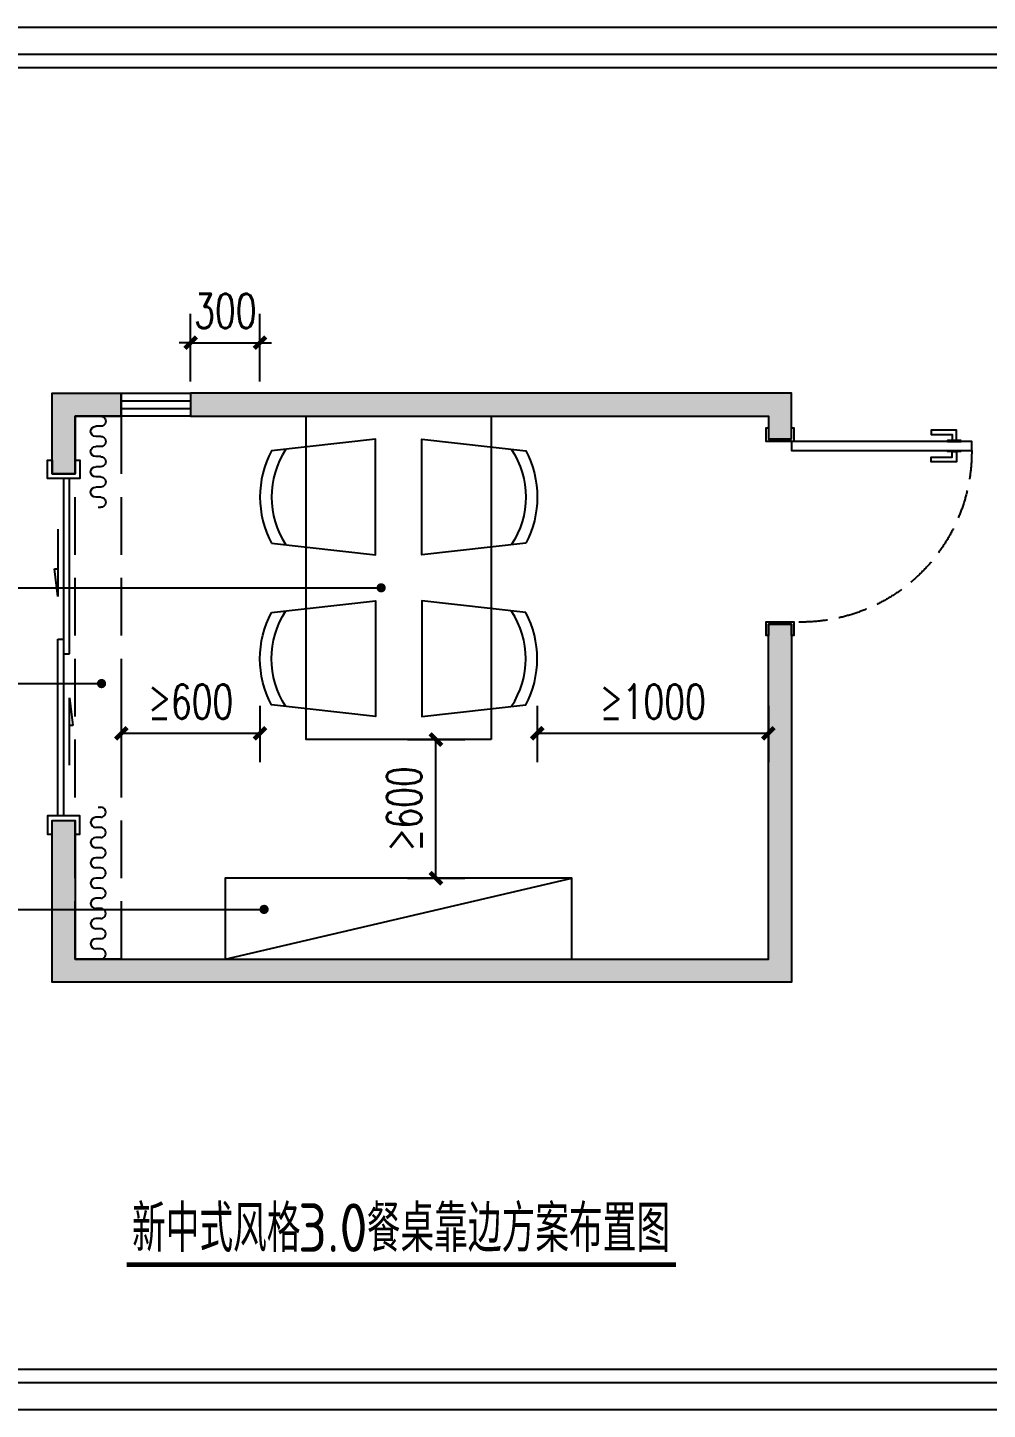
# Model space of a CAD drawing. Extents: x -39284 to 61125, y -120535 to -93658.
# Drawn here: x 36237 to 40390, y -119499 to -113519 of the extents above; entities that cross this region are included whole.
import ezdxf

# ---------------------------------------------------------------- set-up
doc = ezdxf.new("R2010")
doc.units = 0
doc.header["$LTSCALE"] = 1000
doc.header["$MEASUREMENT"] = 0
doc.linetypes.add('DASH', pattern=[0.35, 0.25, -0.1])
for name, color, linetype in [('DIM_SYMB', 3, 'Continuous'), ('DS-DRAPERY', 32, 'Continuous'), ('PM-家具', 146, 'Continuous'), ('PUB_DIM', 3, 'Continuous'), ('PUB_TEXT', 7, 'Continuous'), ('WALL', 255, 'Continuous'), ('WINDOW', 4, 'Continuous')]:
    doc.layers.add(name, color=color, linetype=linetype)
doc.styles.add('_TCH_DIM_T3', font='SIMPLEX', dxfattribs={"width": 0.705882, "bigfont": 'GBCBIG'})
doc.styles.get("Standard").update_dxf_attribs({"font": 'gbenor.shx', "bigfont": 'gbcbig.shx'})
doc.dimstyles.new('_TCH_ARCH&&50', dxfattribs={"dimtxt": 148.75, "dimasz": 50, "dimexe": 125, "dimexo": 150, "dimgap": 63.125, "dimtad": 1, "dimdec": 0, "dimzin": 0, "dimdsep": 46, "dimtxsty": '_TCH_DIM_T3', "dimblk": 'ARCHTICK', "dimcen": 0.09, "dimclrt": 7, "dimazin": 2, "dimtfac": 1, "dimtdec": 0, "dimtix": 1, "dimtmove": 2, "dimatfit": 3, "dimfxl": 50, "dimtolj": 1, "dimtzin": 0, "dimarcsym": 0})

# ---------------------------------------------------------------- blocks, each defined once
blk = doc.blocks.new('餐厅摆放方案图框')
at = {"color": 251}
for p, q in [((25027, 17757), (372, 17757)), ((372, 493), (25027, 493))]:
    blk.add_line(p, q, dxfattribs=at)
for p, q in [((24853, 17583), (546, 17583)), ((546, 667), (24853, 667))]:
    blk.add_line(p, q)
blk.add_lwpolyline([(-25, 145), (25375, 145), (25375, 18105), (-25, 18105)], close=True)
blk = doc.blocks.new('餐椅')
at = {"linetype": 'Continuous'}
blk.add_lwpolyline([(-37122.2, -100189.9), (-36672.2, -100239.9), (-36672.2, -99739.9), (-37122.2, -99789.9, 0.25)], format="xyb", close=True, dxfattribs=at)
at = {"color": 251, "linetype": 'Continuous'}
blk.add_arc((-36747.2, -99989.9), 375, 146.51087, 213.48913, dxfattribs=at)
blk = doc.blocks.new('table003')
at = {"layer": 'PM-家具'}
blk.add_lwpolyline([(-36972.2, -99097.2), (-36172.2, -99097.2), (-36172.2, -100497.2), (-36972.2, -100497.2)], close=True, dxfattribs=at)
blk.add_blockref('餐椅', (0, 542.7), dxfattribs=at)
at = {"layer": 'PM-家具', "xscale": -1}
blk.add_blockref('餐椅', (-73144.4, 542.7), dxfattribs=at)
at = {"layer": 'PM-家具', "xscale": -1, "rotation": 180}
blk.add_blockref('餐椅', (0, -200137), dxfattribs=at)
at = {"layer": 'PM-家具', "rotation": 180}
blk.add_blockref('餐椅', (-73144.4, -200137), dxfattribs=at)
blk = doc.blocks.new('door-swing-single1')
at = {"color": 0, "linetype": 'ByBlock'}
for points in [[(10, -10), (10, 110), (-50, 110), (-50, 100), (0, 100)], [(0, 0), (0, 100)], [(0, 0), (-50, 0), (-50, -10), (10, -10)], [(10, 0), (48, 0), (48, -780), (10, -780), (10, -10)]]:
    blk.add_lwpolyline(points, dxfattribs=at)
for points in [[(800, 0), (800, 100), (850, 100), (850, 110), (790, 110), (790, -10), (850, -10), (850, 0)], [(5, -715), (-40, -715), (-40, -605), (-20, -605), (-20, -695), (5, -695)], [(53, -715), (98, -715), (98, -605), (78, -605), (78, -695), (53, -695)], [(5, -735), (5, -675), (10, -675), (10, -735)], [(53, -735), (53, -675), (48, -675), (48, -735)]]:
    blk.add_lwpolyline(points, close=True, dxfattribs=at)
at = {"color": 250, "linetype": 'DASH', "ltscale": 0.5}
blk.add_arc((53.8, -42.6), 737.4, 269.54749, 3.31294, dxfattribs=at)
blk = doc.blocks.new('$DorLib2D$00000131')
at = {"color": 0, "linetype": 'Continuous'}
for p, q in [((0.15, 0.125), (0.2319, 0.1973)), ((0.2319, 0.1973), (0.2319, 0.125)), ((-0.5, 0.125), (-0.5, 0)), ((0.0192, 0.125), (-0.5, 0.125)), ((0.0192, 0), (0.0192, 0.125)), ((0.35, 0.125), (0.15, 0.125)), ((-0.5, 0), (0.0192, 0)), ((-0.024, 0), (0.5, 0)), ((-0.024, -0.125), (-0.024, 0)), ((0.5, 0), (0.5, -0.125)), ((-0.35, -0.125), (-0.15, -0.125)), ((-0.2319, -0.1973), (-0.2319, -0.125)), ((-0.15, -0.125), (-0.2319, -0.1973)), ((0.5, -0.125), (-0.024, -0.125))]:
    blk.add_line(p, q, dxfattribs=at)
blk = doc.blocks.new('小窗帘')
for p, q in [((-24821.8, -110076.3), (-24810.9, -110076.3)), ((-24810.9, -110120.2), (-24832.8, -110120.2)), ((-24810.9, -110164), (-24832.8, -110164)), ((-24810.9, -110207.9), (-24832.8, -110207.9)), ((-24810.9, -110251.7), (-24832.8, -110251.7)), ((-24810.9, -110295.6), (-24832.8, -110295.6)), ((-24810.9, -110339.4), (-24832.8, -110339.4)), ((-24810.9, -110383.3), (-24832.8, -110383.3)), ((-24810.9, -110427.1), (-24832.8, -110427.1)), ((-24810.9, -110470.9), (-24832.8, -110470.9))]:
    blk.add_line(p, q)
blk.add_lwpolyline([(-24821.8, -110076.3, 0, 0, 0), (-24821.8, -109983.4, 41.1, 0, 0), (-24821.8, -109934.1, 0, 0, 0)], format="xyseb")
for centre, start, end in [((-24810.9, -110098.3), 270, 90.00016), ((-24832.8, -110142.1), 90, 270), ((-24810.9, -110186), 270, 90.00016), ((-24832.8, -110229.8), 90, 270), ((-24810.9, -110273.6), 270, 90.00016), ((-24832.8, -110317.5), 90, 270), ((-24810.9, -110361.3), 270, 90.00016), ((-24832.8, -110405.2), 90, 270), ((-24810.9, -110449), 270, 90.00016)]:
    blk.add_arc(centre, 21.9, start, end)
blk = doc.blocks.new('B14-1')
for p, q in [((-933, 124), (-933, 148)), ((-837, 148), (-837, 100)), ((-741, 148), (-741, 100)), ((-645, 148), (-645, 100)), ((-549, 148), (-549, 100)), ((-453, 148), (-453, 100)), ((-357, 148), (-357, 100)), ((-261, 148), (-261, 100)), ((-165, 148), (-165, 100)), ((-69, 148), (-69, 100)), ((27, 148), (27, 100)), ((123, 148), (123, 100)), ((219, 148), (219, 100)), ((315, 148), (315, 100)), ((411, 148), (411, 100)), ((507, 148), (507, 100))]:
    blk.add_line(p, q)
blk.add_lwpolyline([(-933, 124, 0, 0, 0), (-1137, 124, 90, 0, 0), (-1245, 124, 0, 0, 0)], format="xyseb")
for centre, start, end in [((-885, 148), 360, 180.0002), ((-693, 148), 360, 180.0002), ((-501, 148), 360, 180.0002), ((-309, 148), 360, 180.0002), ((-117, 148), 360, 180.0002), ((75, 148), 0, 180.0002), ((267, 148), 0, 180.0002), ((459, 148), 0, 180.0002), ((-789, 100), 180, 360), ((-597, 100), 180, 360), ((-405, 100), 180, 360), ((-213, 100), 180, 360), ((-21, 100), 180, 0), ((171, 100), 180, 0), ((363, 100), 180, 0)]:
    blk.add_arc(centre, 48, start, end)
blk = doc.blocks.new('_ArchTick')
at = {"color": 0, "linetype": 'ByBlock', "const_width": 0.4}
blk.add_lwpolyline([(-0.5, -0.5), (0.5, 0.5)], dxfattribs=at)
blk = doc.blocks.new('*D15')
at = {"layer": 'Defpoints', "color": 0, "transparency": 16777216}
for p in [(36642.4, -116304.2), (37242.4, -116304.2), (37242.4, -116573.2)]:
    blk.add_point(p, dxfattribs=at)
at = {"layer": 'PUB_DIM', "color": 0, "lineweight": -2, "transparency": 16777216}
for p, q in [((36642.4, -116454.2), (36642.4, -116698.2)), ((37242.4, -116454.2), (37242.4, -116698.2)), ((36642.4, -116573.2), (37242.4, -116573.2))]:
    blk.add_line(p, q, dxfattribs=at)
at = {"layer": 'PUB_DIM', "color": 0, "lineweight": -2, "transparency": 16777216, "xscale": 50, "yscale": 50, "zscale": 50, "rotation": 180}
blk.add_blockref('_ArchTick', (36642.4, -116573.2), dxfattribs=at)
at = {"layer": 'PUB_DIM', "color": 0, "lineweight": -2, "transparency": 16777216, "xscale": 50, "yscale": 50, "zscale": 50}
blk.add_blockref('_ArchTick', (37242.4, -116573.2), dxfattribs=at)
at = {"layer": 'PUB_DIM', "color": 7, "transparency": 16777216, "insert": (36942.4, -116435.7), "char_height": 148.75, "attachment_point": 5, "style": '_TCH_DIM_T3'}
blk.add_mtext('\\A1;≥600', dxfattribs=at)
blk = doc.blocks.new('*D16')
at = {"layer": 'Defpoints', "color": 0, "transparency": 16777216}
for p in [(37242.4, -114882.3), (36942.4, -115200.4), (37242.4, -115200.4)]:
    blk.add_point(p, dxfattribs=at)
at = {"layer": 'PUB_DIM', "color": 0, "lineweight": -2, "transparency": 16777216}
for p, q in [((36942.4, -115050.4), (36942.4, -114757.3)), ((37242.4, -115050.4), (37242.4, -114757.3)), ((36942.4, -114882.3), (36892.4, -114882.3)), ((36942.4, -114882.3), (37242.4, -114882.3)), ((37242.4, -114882.3), (37292.4, -114882.3))]:
    blk.add_line(p, q, dxfattribs=at)
at = {"layer": 'PUB_DIM', "color": 0, "lineweight": -2, "transparency": 16777216, "xscale": 50, "yscale": 50, "zscale": 50}
blk.add_blockref('_ArchTick', (36942.4, -114882.3), dxfattribs=at)
at = {"layer": 'PUB_DIM', "color": 0, "lineweight": -2, "transparency": 16777216, "xscale": 50, "yscale": 50, "zscale": 50, "rotation": 180}
blk.add_blockref('_ArchTick', (37242.4, -114882.3), dxfattribs=at)
at = {"layer": 'PUB_DIM', "color": 7, "transparency": 16777216, "insert": (37092.4, -114744.8), "char_height": 148.75, "attachment_point": 5, "style": '_TCH_DIM_T3'}
blk.add_mtext('\\A1;300', dxfattribs=at)
blk = doc.blocks.new('*D17')
at = {"layer": 'Defpoints', "color": 0, "transparency": 16777216}
for p in [(38442.4, -116304.2), (39442.4, -116304.2), (39442.4, -116573.2)]:
    blk.add_point(p, dxfattribs=at)
at = {"layer": 'PUB_DIM', "color": 0, "lineweight": -2, "transparency": 16777216}
for p, q in [((38442.4, -116454.2), (38442.4, -116698.2)), ((39442.4, -116454.2), (39442.4, -116698.2)), ((38442.4, -116573.2), (39442.4, -116573.2))]:
    blk.add_line(p, q, dxfattribs=at)
at = {"layer": 'PUB_DIM', "color": 0, "lineweight": -2, "transparency": 16777216, "xscale": 50, "yscale": 50, "zscale": 50, "rotation": 180}
blk.add_blockref('_ArchTick', (38442.4, -116573.2), dxfattribs=at)
at = {"layer": 'PUB_DIM', "color": 0, "lineweight": -2, "transparency": 16777216, "xscale": 50, "yscale": 50, "zscale": 50}
blk.add_blockref('_ArchTick', (39442.4, -116573.2), dxfattribs=at)
at = {"layer": 'PUB_DIM', "color": 7, "transparency": 16777216, "insert": (38942.4, -116435.7), "char_height": 148.75, "attachment_point": 5, "style": '_TCH_DIM_T3'}
blk.add_mtext('\\A1;≥1000', dxfattribs=at)
blk = doc.blocks.new('*D18')
at = {"layer": 'Defpoints', "color": 0, "transparency": 16777216}
for p in [(37730.7, -116600.4), (38003.9, -116600.4), (37730.7, -117200.4)]:
    blk.add_point(p, dxfattribs=at)
at = {"layer": 'PUB_DIM', "color": 0, "lineweight": -2, "transparency": 16777216}
for p, q in [((37880.7, -116600.4), (38128.9, -116600.4)), ((38003.9, -117200.4), (38003.9, -116600.4)), ((37880.7, -117200.4), (38128.9, -117200.4))]:
    blk.add_line(p, q, dxfattribs=at)
at = {"layer": 'PUB_DIM', "color": 0, "lineweight": -2, "transparency": 16777216, "xscale": 50, "yscale": 50, "zscale": 50}
for p, rotation in [((38003.9, -116600.4), 90), ((38003.9, -117200.4), 270)]:
    blk.add_blockref('_ArchTick', p, dxfattribs=dict(at, rotation=rotation))
at = {"layer": 'PUB_DIM', "color": 7, "transparency": 16777216, "insert": (37866.4, -116900.4), "char_height": 148.75, "attachment_point": 5, "rotation": 90, "style": '_TCH_DIM_T3'}
blk.add_mtext('\\A1;≥600', dxfattribs=at)

msp = doc.modelspace()

# ---------------------------------------------------------------- hatches: boundary and pattern name
at = {"layer": 'WALL'}
h = msp.add_hatch(dxfattribs=at)
h.set_pattern_fill('钢筋混凝土', color=251, scale=10, angle=180)
h.set_pattern_definition([(225, (0, 0), (17.6776695, -17.6776695), []), (230, (0, 0), (-71.726018, 6.275213), [7.5, -82.5]), (175, (0, 0), (13.875133, -75.219213), [6, -66]), (280.4514, (-5.98, 0.52), (-57.85094, -68.943954), [6.37402, -70.11421]), (226.1842, (-2e-15, -20), (-106.724105, 16.5519), [11.25, -123.75]), (276.6356, (-8.89, -18.62), (-93.46627, -97.41179), [9.56103, -105.1713]), (171.1842, (-2e-15, -20), (-93.46619, -97.41186), [9, -99]), (201, (-10, -15), (-59.690705, 40.26189), [7.5, -82.5]), (146, (-10, -15), (-24.331533, -72.515005), [6, -66]), (251.4514, (-14.974, -11.645), (-84.022263, -32.25305), [6.37402, -70.11421]), (217.5, (0, 0), (-1.2159855, -33.2893854), [0, -65.2, 0, -67, 0, -66.25]), (187.5, (0, 0), (-26.306954, -39.441171), [0, -38.2, 0, -63.7, 0, -25.25]), (147.5, (22.3, -3e-15), (-53.3822436, 2.255487), [0, -25, 0, -78, 0, -103.5]), (137.5, (32.3, -4e-15), (-58.318617, -10.010498), [0, -32.5, 0, -51.8, 0, -73.5])])
h.paths.add_polyline_path([(36642.4, -115100.4), (36342.4, -115100.4), (36342.4, -115450.4), (36442.4, -115450.4), (36442.4, -115200.4), (36642.4, -115200.4)])
h.paths.add_polyline_path([(39542.4, -115100.4), (36942.4, -115100.4), (36942.4, -115200.4), (39442.4, -115200.4), (39442.4, -115300.4), (39542.4, -115300.4), (39542.4, -115250.4)])
h.paths.add_polyline_path([(39542.4, -116100.4), (39442.4, -116100.4), (39442.4, -116150.4), (39442.4, -117550.4), (36442.4, -117550.4), (36442.4, -116950.4), (36342.4, -116950.4), (36342.4, -117010.4), (36342.4, -117650.4), (39542.4, -117650.4)])

# ---------------------------------------------------------------- linework, layer by layer
msp.add_lwpolyline([(36342.4, -115450.4), (36342.4, -115100.4), (36642.4, -115100.4), (36642.4, -115200.4), (36442.4, -115200.4), (36442.4, -115450.4), (36342.4, -115450.4)])
for points in [[(39542.4, -115300.4), (39542.4, -115100.4), (36942.4, -115100.4), (36942.4, -115200.4), (39442.4, -115200.4), (39442.4, -115300.4)], [(36342.4, -116950.4), (36442.4, -116950.4), (36442.4, -117550.4), (39442.4, -117550.4), (39442.4, -116100.4), (39542.4, -116100.4), (39542.4, -117650.4), (36342.4, -117650.4)]]:
    msp.add_lwpolyline(points, close=True)
at = {"layer": 'DIM_SYMB'}
for points in [[(35304.6, -115943.4), (35895.3, -115943.4), (37766.8, -115943.4)], [(35304.6, -116357.9), (35895.3, -116357.9), (36556.8, -116357.9)], [(35304.6, -117335.4), (35895.3, -117335.4), (37260.1, -117335.4)]]:
    msp.add_lwpolyline(points, dxfattribs=at)
at = {"layer": 'DIM_SYMB', "const_width": 20}
for points in [[(37756.8, -115943.4, 1), (37776.8, -115943.4, 1)], [(36546.8, -116357.9, 1), (36566.8, -116357.9, 1)], [(37250.1, -117335.4, 1), (37270.1, -117335.4, 1)]]:
    msp.add_lwpolyline(points, format="xyb", close=True, dxfattribs=at)
at = {"layer": 'DIM_SYMB', "const_width": 21}
msp.add_lwpolyline([(36666.2, -118873.3), (39042.4, -118873.3)], dxfattribs=at)
at = {"layer": 'PM-家具', "color": 251}
msp.add_line((37092.4, -117550.4), (38592.4, -117200.4), dxfattribs=at)
at = {"layer": 'PM-家具'}
for points in [[(36342.4, -115390.4), (36342.4, -115450.4), (36442.4, -115450.4), (36442.4, -115390.4), (36462.4, -115390.4), (36462.4, -115470.4), (36322.4, -115470.4), (36322.4, -115390.4), (36342.4, -115390.4)], [(36342.4, -117010.4), (36342.4, -116950.4), (36442.4, -116950.4), (36442.4, -117010.4), (36462.4, -117010.4), (36462.4, -116930.4), (36322.4, -116930.4), (36322.4, -117010.4), (36342.4, -117010.4)]]:
    msp.add_lwpolyline(points, dxfattribs=at)
msp.add_lwpolyline([(37092.4, -117550.4), (38592.4, -117550.4), (38592.4, -117200.4), (37092.4, -117200.4)], close=True, dxfattribs=at)
at = {"layer": 'WALL', "color": 251, "linetype": 'DASH'}
msp.add_lwpolyline([(36442.4, -115200.4), (36642.4, -115200.4), (36642.4, -117550.4), (36442.4, -117550.4)], close=True, dxfattribs=at)
at = {"layer": 'WINDOW'}
for p, q in [((36642.4, -115133.7), (36942.4, -115133.7)), ((36642.4, -115167.1), (36942.4, -115167.1))]:
    msp.add_line(p, q, dxfattribs=at)
msp.add_lwpolyline([(36642.4, -115100.4), (36942.4, -115100.4), (36942.4, -115200.4), (36642.4, -115200.4)], close=True, dxfattribs=at)

# ---------------------------------------------------------------- block references
at = {"xscale": 0.3330153595476334, "yscale": 0.3330153595476334, "zscale": 0.3330153595476334}
msp.add_blockref('餐厅摆放方案图框', (34066.8, -119547.8), dxfattribs=at)
at = {"layer": 'DS-DRAPERY', "xscale": -1, "rotation": 180}
msp.add_blockref('小窗帘', (61364.2, -225671.3), dxfattribs=at)
at = {"layer": 'DS-DRAPERY', "xscale": 0.4567057112649336, "yscale": 0.4567057112649336, "zscale": 0.4567057112649336, "rotation": 270}
msp.add_blockref('B14-1', (36485.8, -117318.9), dxfattribs=at)
at = {"layer": 'PM-家具', "rotation": 180}
msp.add_blockref('table003', (1270.2, -215697.6), dxfattribs=at)
at = {"layer": 'PM-家具', "xscale": -1, "rotation": 90}
msp.add_blockref('door-swing-single1', (39542.4, -115300.4), dxfattribs=at)
at = {"layer": 'WINDOW', "xscale": 1460, "yscale": 200, "zscale": 1460, "rotation": 270}
msp.add_blockref('$DorLib2D$00000131', (36392.4, -116200.4), dxfattribs=at)

# ---------------------------------------------------------------- texts
at = {"layer": 'PUB_TEXT'}
for s, height, p in [('新中式风格', 202.55, (36688.6, -118817.9)), ('餐桌靠边方案布置图', 202.55, (37704.7, -118817.9)), ('3.0', 210, (37407.2, -118817.9))]:
    msp.add_text(s, height=height, dxfattribs=at).set_placement(p)

# ---------------------------------------------------------------- dimensions: what is measured, and where the dimension line sits
at = {"layer": 'PUB_DIM'}
dim = msp.add_aligned_dim(p1=(36942.4, -115200.4), p2=(37242.4, -115200.4), distance=318.1, dimstyle='_TCH_ARCH&&50', dxfattribs=at)
dim.commit()
dim.dimension.update_dxf_attribs({"geometry": '*D16', "text_midpoint": (37092.4, -114744.8)})
for p1, p2, distance, text, picture, middle in [((36642.4, -116304.2), (37242.4, -116304.2), -269, '≥600', '*D15', (36942.4, -116435.7)), ((38442.4, -116304.2), (39442.4, -116304.2), -269, '≥1000', '*D17', (38942.4, -116435.7)), ((37730.7, -117200.4), (37730.7, -116600.4), -273.3, '≥600', '*D18', (37866.4, -116900.4))]:
    dim = msp.add_aligned_dim(p1=p1, p2=p2, distance=distance, text=text, dimstyle='_TCH_ARCH&&50', dxfattribs=at)
    dim.commit()
    dim.dimension.update_dxf_attribs({"geometry": picture, "text_midpoint": middle})

doc.saveas('drawing.dxf')
